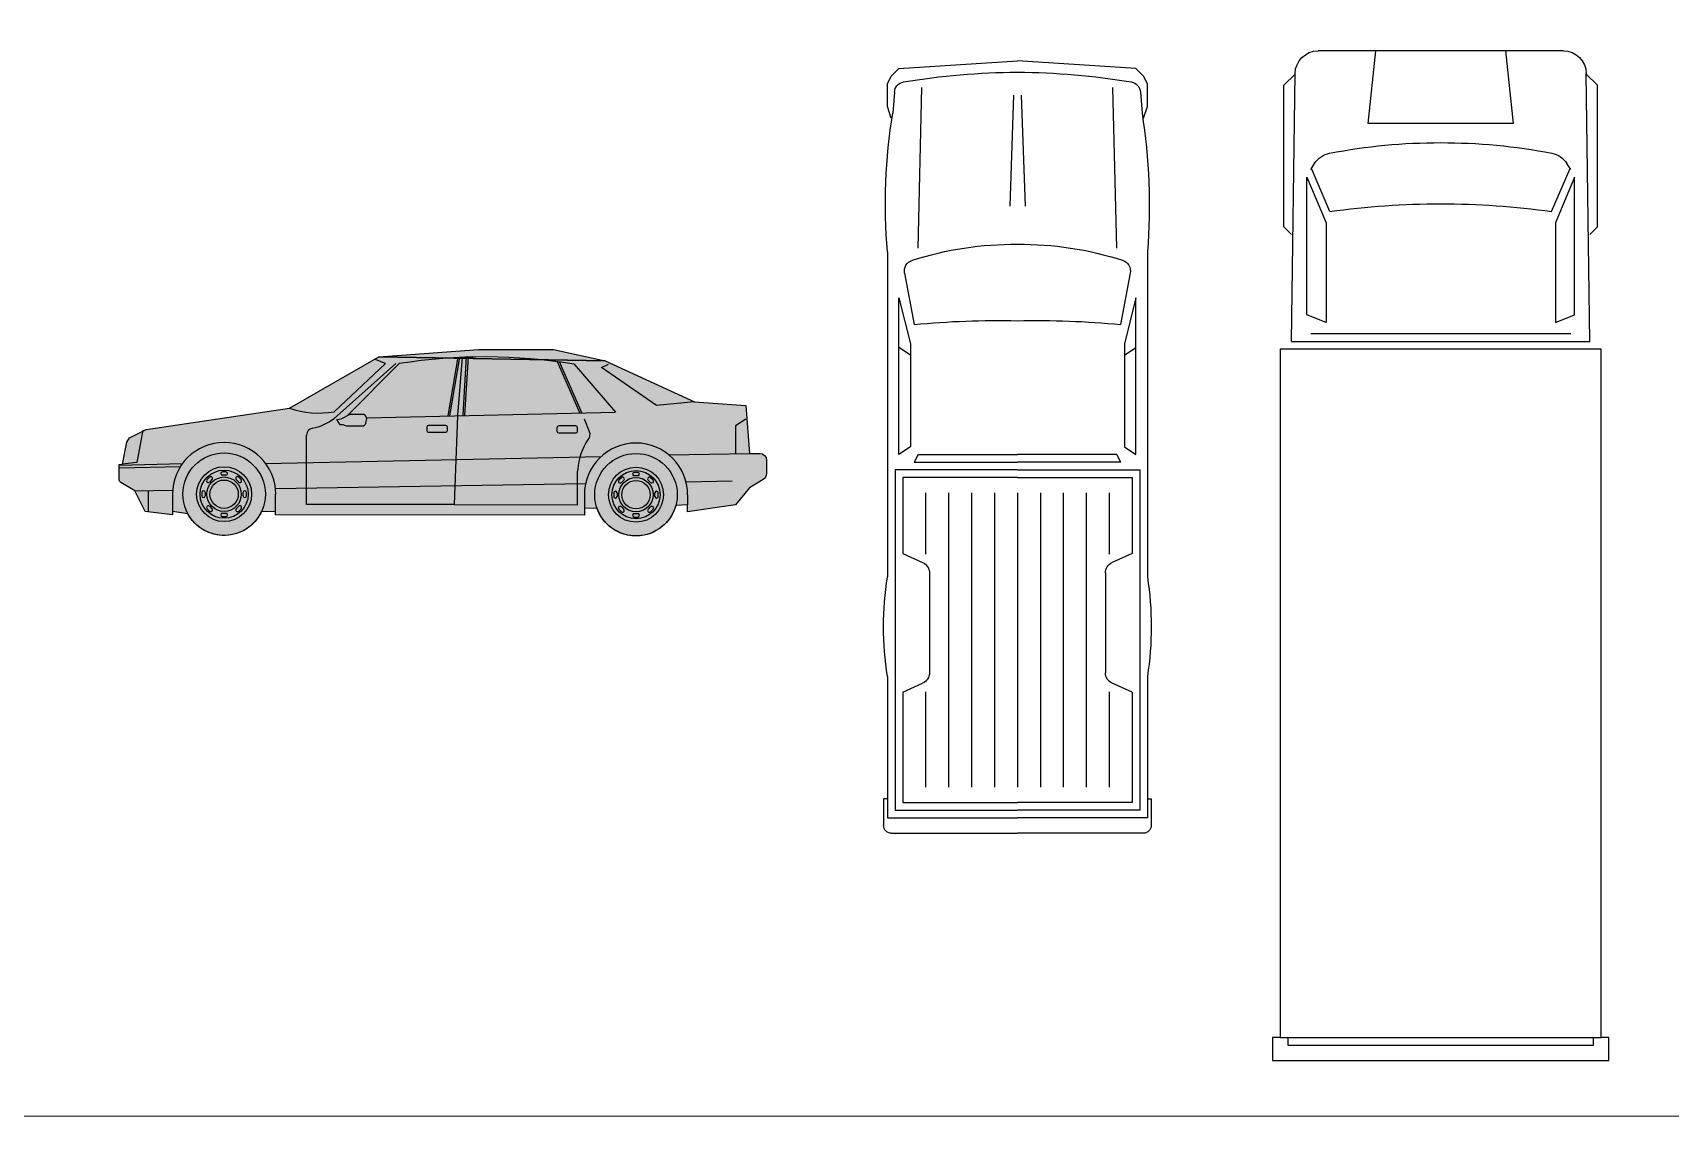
# Model space of a CAD drawing. Header units: millimetres. Extents: x 21129 to 2803301, y -510327 to 166837.
# Drawn here: x 335437 to 346316, y -266032 to -258835 of the extents above; entities that cross this region are included whole.
import ezdxf

# ---------------------------------------------------------------- set-up
doc = ezdxf.new("R2010")
doc.units = ezdxf.units.MM
doc.layers.add('....03_TNT_A_THIN', color=251, linetype='Continuous', lineweight=13, transparency=0.5)
doc.layers.add('....12_TNT_F_FURNITURE', color=27, linetype='Continuous', transparency=0.5)
doc.layers.add('TNT-Funiture', color=27, linetype='Continuous')

# ---------------------------------------------------------------- blocks, each defined once
blk = doc.blocks.new('02PVAN01')
at = {"color": 0, "linetype": 'ByBlock'}
for p, q in [((-264, 44), (-258, 44)), ((-264, -44), (-264, 44)), ((-258, 44), (-258, 42)), ((-260, 40), (-258, 40)), ((-260, -40), (-260, 40)), ((-258, 42), (-78, 42)), ((-258, -42), (-258, 42)), ((-78, 42), (-78, -42)), ((-76, 39), (-5.921059464778295, 38.07790867716812)), ((-76, -39), (-76, 39)), ((-48, 39), (-46, 41)), ((-46, 41), (-9, 41)), ((-9, 41), (-6.080000000000041, 38.07999999999993)), ((-71, 30), (-69, 35)), ((-69, 35), (-33, 35)), ((-33, 35), (-45, 30)), ((-74, 34), (-74, -34)), ((-45, 30), (-71, 30)), ((-42, 29), (-30.73170731707319, 33.82926829268285)), ((-31, 34), (-29.41786867861344, 32.99318915911772)), ((0, 32.0784280003179), (0, -32.0784280003179)), ((-19, 19), (-19, -19)), ((-19, 19), (0, 17)), ((-19, -19), (0, -17)), ((-42, -29), (-30.73170731707319, -33.82926829268297)), ((-71, -30), (-69, -35)), ((-45, -30), (-71, -30)), ((-33, -35), (-45, -30)), ((-31, -34), (-29.41786867861447, -32.99318915911829)), ((-76, -39), (-5.921059464778295, -38.07790867716812)), ((-69, -35), (-33, -35)), ((-9, -41), (-6.080000000000041, -38.08000000000004)), ((-258, -40), (-260, -40)), ((-258, -42), (-258, -44)), ((-78, -42), (-258, -42)), ((-48, -39), (-46, -41)), ((-46, -41), (-9, -41)), ((-258, -44), (-264, -44))]:
    blk.add_line(p, q, dxfattribs=at)
for centre, radius, start, end in [((-6, 32.0784280003179), 6, 0, 89.24615166692924), ((-32.63912163177258, 27.93122023272485), 6, 10.795299181459, 57.52880770915118), ((-251.25, 0), 211.25, 352.1096275419249, 7.890372458075086), ((-179.125, 0), 155.125, 349.2047008185407, 10.79529918145901), ((-32.63912163177349, -27.93122023272565), 6, 302.4711922908491, 349.2047008185412), ((-6, -32.0784280003179), 6, 270.7538483330708, 0)]:
    blk.add_arc(centre, radius, start, end, dxfattribs=at)
blk = doc.blocks.new('OTO-8')
at = {"xscale": 25.4, "yscale": 25.4, "zscale": 25.4}
blk.add_blockref('02PVAN01', (4080.838300477946, -116.1827375771099), dxfattribs=at)
blk = doc.blocks.new('02PCAR06')
at = {"color": 0, "linetype": 'ByBlock'}
for p, q in [((-193, 34.99999999999989), (-200, 34.99999999999989)), ((-193, 33.99999999999989), (-193, 34.99999999999989)), ((-202, 32.99999999999989), (-202, -1.13686837721616e-13)), ((-198, 33.99999999999989), (-198, -1.13686837721616e-13)), ((-161, 33.99999999999989), (-198, 33.99999999999989)), ((-196, 31.99999999999989), (-196, -1.13686837721616e-13)), ((-107, 31.99999999999989), (-196, 31.99999999999989)), ((-194, 29.99999999999989), (-194, -1.13686837721616e-13)), ((-165.1111111111111, 29.99999999999989), (-194, 29.99999999999989)), ((-165.1111111111111, 29.99999999999989), (-162.7918153785954, 24.78158460183954)), ((-50.00000000000003, 33.99999999999989), (-135, 33.99999999999989)), ((-128.8888888888889, 29.99999999999989), (-131.2081846214046, 24.78158460183954)), ((-109, 29.99999999999989), (-128.8888888888889, 29.99999999999989)), ((-109, -1.13686837721616e-13), (-109, 29.99999999999989)), ((-107, -1.13686837721616e-13), (-107, 31.99999999999989)), ((-103, 30.99999999999989), (-62, 30.99999999999989)), ((-101, 27.99999999999989), (-103, 30.99999999999989)), ((-77, 27.99999999999989), (-75, 30.99999999999989)), ((-62, 30.99999999999989), (-74, 27.99999999999989)), ((-15, 32.99999999999989), (-12, 33.99999999999989)), ((-8.235625721446809, 32.17197120934196), (-13.68559965932553, 32.59119997379418)), ((-12, 33.99999999999989), (-6, 33.99999999999989)), ((-6, 33.99999999999989), (-4, 32.99999999999989)), ((-4, 32.99999999999989), (-2, 30.99999999999989)), ((-2, 30.99999999999989), (0, -1.13686837721616e-13)), ((-105, 26.99999999999989), (-105, -1.13686837721616e-13)), ((-103, 25.99999999999989), (-105, 26.99999999999989)), ((-103, 25.99999999999989), (-103, -1.13686837721616e-13)), ((-74, 27.99999999999989), (-101, 27.99999999999989)), ((-55.56608634816834, 29.51885880971832), (-69, 26.99999999999989)), ((-49, 25.99999999999989), (-7, 24.99999999999989)), ((-165, 23.99999999999989), (-190, 23.99999999999989)), ((-133.9496192672654, 22.99999999999989), (-160.0503807327346, 22.99999999999989)), ((-113, 23.99999999999989), (-129, 23.99999999999989)), ((-113, 17.99999999999989), (-190, 17.99999999999989)), ((-113, 11.99999999999989), (-190, 11.99999999999989)), ((-113, 5.999999999999886), (-190, 5.999999999999886)), ((-9, 0.9999999999998863), (-38, 1.999999999999886)), ((-202, -33.00000000000011), (-202, -1.13686837721616e-13)), ((-198, -34.00000000000011), (-198, -1.13686837721616e-13)), ((-196, -32.00000000000011), (-196, -1.13686837721616e-13)), ((-194, -30.00000000000011), (-194, -1.13686837721616e-13)), ((-113, -1.13686837721616e-13), (-190, -1.13686837721616e-13)), ((-109, -1.13686837721616e-13), (-109, -30.00000000000011)), ((-107, -1.13686837721616e-13), (-107, -32.00000000000011)), ((-105, -27.00000000000011), (-105, -1.13686837721616e-13)), ((-103, -26.00000000000011), (-103, -1.13686837721616e-13)), ((-9, -1.000000000000114), (-38, -2.000000000000114)), ((-2, -31.00000000000011), (0, -1.13686837721616e-13)), ((-113, -6.000000000000114), (-190, -6.000000000000114)), ((-113, -12.00000000000011), (-190, -12.00000000000011)), ((-113, -18.00000000000011), (-190, -18.00000000000011)), ((-165, -24.00000000000011), (-190, -24.00000000000011)), ((-165.1111111111111, -30.00000000000011), (-162.7918153785954, -24.78158460183977)), ((-133.9496192672654, -23.00000000000011), (-160.0503807327346, -23.00000000000011)), ((-128.8888888888889, -30.00000000000011), (-131.2081846214046, -24.78158460183977)), ((-113, -24.00000000000011), (-129, -24.00000000000011)), ((-49, -26.00000000000011), (-7, -25.00000000000011)), ((-103, -26.00000000000011), (-105, -27.00000000000011)), ((-101, -28.00000000000011), (-103, -31.00000000000011)), ((-74, -28.00000000000011), (-101, -28.00000000000011)), ((-77, -28.00000000000011), (-75, -31.00000000000011)), ((-62, -31.00000000000011), (-74, -28.00000000000011)), ((-55.56608634816834, -29.51885880971855), (-69, -27.00000000000011)), ((-161, -34.00000000000011), (-198, -34.00000000000011)), ((-107, -32.00000000000011), (-196, -32.00000000000011)), ((-165.1111111111111, -30.00000000000011), (-194, -30.00000000000011)), ((-193, -34.00000000000011), (-193, -35.00000000000011)), ((-50.00000000000003, -34.00000000000011), (-135, -34.00000000000011)), ((-109, -30.00000000000011), (-128.8888888888889, -30.00000000000011)), ((-103, -31.00000000000011), (-62, -31.00000000000011)), ((-15, -33.00000000000011), (-12, -34.00000000000011)), ((-8.235625721446809, -32.17197120934219), (-13.68559965932553, -32.5911999737944)), ((-12, -34.00000000000011), (-6, -34.00000000000011)), ((-6, -34.00000000000011), (-4, -33.00000000000011)), ((-4, -33.00000000000011), (-2, -31.00000000000011)), ((-193, -35.00000000000011), (-200, -35.00000000000011))]:
    blk.add_line(p, q, dxfattribs=at)
for centre, radius, start, end in [((-200, 32.99999999999989), 2, 89.99999999999999, 180), ((-148, -50.00000000000011), 85, 81.20258929000894, 98.79741070999104), ((-37.661162354174, -116.6833481334687), 151.1876923534524, 80.87543220259269, 94.6812705182643), ((-8.465715218101025, 29.18080775283721), 3, 11.68423101024956, 85.60129464500446), ((-284.5, 5.499999999999886), 216.5698501638674, 358.5447620216642, 5.697430771658852), ((-55.01322074301777, 26.57024224891535), 3, 17.68334564286152, 100.6196552761552), ((-136, 0.7499999999998863), 88.0031959646921, 359.511695520074, 17.68334564286071), ((-191.1040874348602, -0.9613198758178072), 188.1065438670468, 0.2928117771541453, 9.408335621925488), ((-160.0503807327346, 25.99999999999989), 3, 203.9624889745782, 270), ((-133.9496192672654, 25.99999999999989), 3, 270, 336.0375110254218), ((-284.5, -5.500000000000114), 216.5698501638674, 354.3025692283411, 1.45523797833589), ((-136, -0.7500000000001137), 88.0031959646921, 342.3166543571393, 0.4883044799260252), ((-191.1040874348602, 0.9613198758176793), 188.1065438670468, 350.5916643780745, 359.7071882228458), ((-160.0503807327346, -26.00000000000011), 3, 89.99999999999999, 156.0375110254218), ((-133.9496192672654, -26.00000000000011), 3, 23.96248897457823, 89.99999999999999), ((-55.01322074301777, -26.57024224891558), 3, 259.3803447238448, 342.3166543571385), ((-8.465715218101025, -29.18080775283744), 3, 274.3987053549955, 348.3157689897504), ((-200, -33.00000000000011), 2, 180, 270), ((-148, 49.99999999999989), 85, 261.2025892900089, 278.797410709991), ((-37.66116235417405, 116.6833481334683), 151.1876923534525, 265.3187294817357, 279.1245677974073)]:
    blk.add_arc(centre, radius, start, end, dxfattribs=at)
blk = doc.blocks.new('OTO-7')
at = {"xscale": 25.4, "yscale": 25.4, "zscale": 25.4}
blk.add_blockref('02PCAR06', (1896.114847718221, -296.1122151611344), dxfattribs=at)
blk = doc.blocks.new('A$C61C06E9B')
at = {"layer": 'TNT-Funiture'}
blk.add_hatch(color=253, dxfattribs=at).paths.add_polyline_path([(2887.015113208094, 1237.682234857348), (2387.173671915545, 1237.682234857406), (1724.954347557272, 1190.130387692014), (2204.123481379356, 1181.779198340606, -0.03965616801123066), (2788.06360965292, 1171.602009876457), (3228.827785334666, 1163.920160544745)])
h = blk.add_hatch(color=253, dxfattribs=at)
edge = h.paths.add_edge_path()
edge.add_line((4187.350676233415, 547.72687353933), (4255.816597011755, 547.72687353933))
edge.add_ellipse((4255.816597011755, 502.0829263538471), major_axis=(32.27514457500528, 32.27514457500528), ratio=0.9999999999990844, start_angle=314.99999999997374, end_angle=405.00000000002626, ccw=False)
edge.add_line((4301.460544197238, 502.0829263538471), (4301.460544197238, 413.8162221446401))
edge.add_ellipse((4255.816597011639, 413.8162221446983), major_axis=(-32.27514457507161, 32.27514457507159), ratio=0.9999999999998451, start_angle=165.9637565320194, end_angle=224.9999999999285, ccw=False)
edge.add_line((4279.300214099465, 374.6768603314413), (4187.350676233298, 319.5071376117994))
edge.add_line((4187.350676233415, 319.5071376117412), (4096.062781862449, 205.3972696479177))
edge.add_line((4096.062781862332, 205.3972696479177), (3776.55515156372, 159.7533224624349))
edge.add_line((3776.55515156372, 159.7533224624349), (3776.55515156372, 205.3972696479177))
edge.add_line((3776.55515156372, 205.3972696479177), (3698.709351263475, 202.8024096379522))
edge.add_ellipse((3434.225547672366, 273.8631904262584), major_axis=(193.650867450082, 193.650867450082), ratio=0.9999999999990782, start_angle=153.8572180065878, end_angle=299.96108685935576, ccw=False)
edge.add_line((3175.060961011797, 185.3474632962025), (3091.895943780895, 182.5752960551763))
edge.add_line((3091.895943780895, 182.5752960551763), (3091.895943780895, 136.9313488696935))
edge.add_line((3091.895943780895, 136.9313488696935), (1040.295139776892, 140.3196024241042))
edge.add_line((1040.295139777008, 140.3196024241042), (1040.295139777008, 163.1415760168456))
edge.add_line((1040.295139777008, 163.1415760168456), (945.0666664520977, 159.1737229615683))
edge.add_ellipse((697.965535885538, 277.2514439806691), major_axis=(-193.6508674500688, 193.6508674500688), ratio=0.9999999999996305, start_angle=73.59839543306617, end_angle=199.4591125704195, ccw=False)
edge.add_line((457.5142132693436, 146.1618624709663), (355.6359319941839, 163.1415760168456))
edge.add_line((355.6359319941839, 163.1415760168456), (355.6359319941839, 140.3196024241042))
edge.add_line((355.6359319941839, 140.3196024241042), (173.0601432520198, 163.1415760168456))
edge.add_line((173.0601432520198, 163.1415760168456), (104.5942224737955, 300.0734175734106))
edge.add_line((104.5942224737955, 300.0734175734106), (12.64468460751232, 355.2431402931688))
edge.add_ellipse((29.39260919252411, 379.4305039897445), major_axis=(20.802902928358, 20.802902928358), ratio=0.9999999999986456, start_angle=116.29710915774089, end_angle=190.3003203315633, ccw=False)
edge.add_line((1.526397973764688, 388.8642631982802), (1.526397973764688, 473.3692506310181))
edge.add_line((1.526397973764688, 473.3692506310181), (22.69853031076491, 475.7784124381142))
edge.add_line((22.69853031076491, 475.7784124381142), (52.05433133034967, 621.8008536641719))
edge.add_line((52.05433133023325, 621.8008536641719), (69.89083391800523, 651.6012067228439))
edge.add_line((69.89083391800523, 651.6012067228439), (180.0574142129626, 706.6901093492634))
edge.add_line((180.0574142129626, 706.6901093492634), (1131.583034147974, 847.800783799612))
edge.add_line((1131.583034147974, 847.8007837996702), (1724.9543475596, 1190.130387691082))
edge.add_line((1724.9543475596, 1190.130387691024), (3228.82778533746, 1163.920160543872))
edge.add_line((3228.82778533746, 1163.920160543872), (3822.199098749203, 890.0564774307422))
edge.add_line((3822.199098749203, 890.0564774307422), (4164.528702640673, 867.2345038380008))
edge.add_line((4164.528702640673, 867.2345038380008), (4187.350676233415, 547.72687353933))
for p, q in [((1770.598294745316, 1144.486440505483), (1428.268690853845, 824.9788102068705)), ((1428.268690853845, 779.3348630213295), (1839.06421552354, 1144.486440505483)), ((1515.76616047509, 798.3664118642337), (1861.886189116281, 1144.486440505483)), ((1770.598294745316, 1144.486440505483), (1696.921057162341, 1173.957335538638)), ((2249.527257068316, 1188.135488942149), (2184.578280846355, 798.4416316106217)), ((2261.038652189542, 1186.21692308865), (2196.089675967582, 796.5230657570646)), ((2249.859740193235, 802.1568366140709), (2280.721996749868, 1184.693133024615)), ((2306.675618862151, 1190.815684285713), (2283.816293430515, 802.2071519467281)), ((2318.325660971459, 1190.130387691024), (2295.466335539822, 801.5218553520972)), ((2911.273640193045, 1159.455051620025), (3061.949443269055, 815.0532160178409)), ((2924.875604896341, 1157.480695180187), (3074.534681427176, 815.4028059666161)), ((3023.430023002671, 1141.098186951072), (3297.293706115801, 821.5905566524598)), ((3206.005811744719, 1118.276213358331), (3251.649758930202, 1141.098186951072)), ((3571.157389228931, 867.2345038380008), (3206.005811744719, 1118.276213358331)), ((3822.199098749203, 890.0564774307422), (3571.157389228931, 867.2345038380008)), ((1642.891134633333, 783.3947664380539), (3297.293706115801, 821.5905566524598)), ((2247.430939552025, 800.1875387969194), (2227.037766600377, 208.7855232023285)), ((3126.153496195446, 690.3027284306008), (3091.895943780895, 775.9466094669187)), ((4164.528702640673, 775.9466094669187), (4096.062781862332, 730.3026622813777)), ((1245.692902111798, 208.7855232023285), (1245.692902111798, 670.0162441545399)), ((2044.461977858446, 722.279929039476), (2044.461977858446, 699.4579554466764)), ((2169.982832618523, 733.6909158358467), (2055.8729646547, 733.6909158358467)), ((2055.8729646547, 688.0469686503056), (2169.982832618523, 688.0469686503056)), ((2181.393819414894, 699.4579554466764), (2181.393819414894, 722.279929039476)), ((2909.320155038964, 718.8916754850652), (2909.320155038964, 696.0697018922656)), ((3034.841009799042, 730.3026622813777), (2920.731141835218, 730.3026622813777)), ((2920.731141835218, 684.6587150958949), (3034.841009799042, 684.6587150958949)), ((3046.251996595412, 696.0697018922656), (3046.251996595412, 718.8916754850652)), ((4096.062781862332, 730.3026622813777), (4096.062781862332, 547.72687353933)), ((3652.933432862745, 538.206265112618), (4187.350676233415, 547.72687353933)), ((1.526397973764688, 470.9081884989864), (421.9108583506895, 480.977277370228)), ((1.981720430077985, 451.8984759485465), (408.6357186515816, 461.6386914747418)), ((973.8597014176194, 481.1945968553191), (3203.112584701856, 527.4321130609605)), ((601.1401021606289, 390.2144499931019), (585.002529873047, 374.0768777056364)), ((617.2776744479779, 374.0768777056364), (601.1401021606289, 357.9393054181128)), ((709.3765226819087, 425.5942723336047), (686.5545490891673, 425.5942723336047)), ((709.3765226819087, 402.7722987408051), (686.5545490891673, 402.7722987408051)), ((794.7909696104471, 357.9393054181128), (778.6533973229816, 374.0768777056364)), ((810.9285418981453, 374.0768777056364), (794.7909696104471, 390.2144499931019)), ((1038.906317563378, 315.5892004086636), (3099.070436554612, 347.2215687534772)), ((3046.251996595412, 205.3972696479177), (3046.251996595412, 429.255370090541)), ((3337.400113947457, 386.8261964386911), (3321.262541659758, 370.6886241512257)), ((3353.537686234806, 370.6886241512257), (3337.400113947457, 354.551051863702)), ((3445.636534468736, 422.2060187791358), (3422.814560875995, 422.2060187791358)), ((3445.636534468736, 399.3840451863944), (3422.814560875995, 399.3840451863944)), ((3531.050981397275, 354.551051863702), (3514.913409109809, 370.6886241512257)), ((3547.188553684857, 370.6886241512257), (3531.050981397275, 386.8261964386911)), ((3766.454280356644, 359.5047069828724), (4073.240808269591, 365.151084797224)), ((105.4266348844394, 298.4085927520646), (355.8449290997814, 303.0175184124964)), ((194.1881672047311, 300.04224058619), (194.1881672047311, 160.5005730227567)), ((355.6359319941839, 277.2514439806691), (355.6359319941839, 163.1415760168456)), ((549.6227075326024, 288.6624307770398), (549.6227075326024, 265.8404571842402)), ((572.4446811253438, 288.6624307770398), (572.4446811253438, 265.8404571842402)), ((823.4863906457322, 265.8404571842402), (823.4863906457322, 288.6624307770398)), ((846.30836423859, 265.8404571842402), (846.30836423859, 288.6624307770398)), ((1040.295139777008, 163.1415760168456), (1040.295139777008, 277.2514439806691)), ((3091.895943780895, 273.8631904262584), (3091.895943780895, 182.5752960551763)), ((3285.882719319314, 285.2741772225709), (3285.882719319314, 262.4522036298295)), ((3308.704692912172, 285.2741772225709), (3308.704692912172, 262.4522036298295)), ((3559.746402432444, 262.4522036298295), (3559.746402432444, 285.2741772225709)), ((3582.568376025301, 262.4522036298295), (3582.568376025301, 285.2741772225709)), ((3776.55515156372, 273.8631904262584), (3776.55515156372, 205.3972696479177)), ((585.002529873047, 180.4260102556436), (601.1401021606289, 164.2884379681782)), ((601.1401021606289, 196.5635825431091), (617.2776744479779, 180.4260102556436)), ((686.5545490891673, 151.7305892204167), (709.3765226819087, 151.7305892204167)), ((686.5545490891673, 128.9086156276753), (709.3765226819087, 128.9086156276753)), ((778.6533973229816, 180.4260102556436), (794.7909696104471, 196.5635825431091)), ((794.7909696104471, 164.2884379681782), (810.9285418981453, 180.4260102556436)), ((2227.037766600377, 208.7855232023285), (1245.692902111798, 208.7855232023285)), ((2227.037766600377, 208.7855232023285), (3046.251996595412, 205.3972696479177)), ((3321.262541659758, 177.0377567011747), (3337.400113947457, 160.9001844137674)), ((3337.400113947457, 193.1753289886983), (3353.537686234806, 177.0377567011747)), ((3422.814560875995, 148.342335666006), (3445.636534468736, 148.342335666006)), ((3422.814560875995, 125.5203620732646), (3445.636534468736, 125.5203620732646)), ((3514.913409109809, 177.0377567011747), (3531.050981397275, 193.1753289886983)), ((3531.050981397275, 160.9001844137674), (3547.188553684857, 177.0377567011747))]:
    blk.add_line(p, q, dxfattribs=at)
blk.add_lwpolyline([(1724.95434755832, 1190.130387691956), (2387.173671914963, 1237.682234857348), (2887.015113208327, 1237.682234857348), (3228.827785334783, 1163.920160544745)], close=True, dxfattribs=at)
blk.add_lwpolyline([(4187.350676233415, 547.72687353933), (4255.816597011755, 547.72687353933, -0.414213562373095), (4301.460544197238, 502.0829263538471), (4301.460544197238, 413.8162221446401, -0.2634471391023004), (4279.300214099465, 374.6768603314413), (4187.350676233415, 319.5071376117412), (4096.062781862332, 205.3972696479177), (3776.55515156372, 159.7533224624349), (3776.55515156372, 205.3972696479177), (3698.709351263475, 202.8024096379522, -0.7406626772656071), (3175.060961011797, 185.3474632962025), (3091.895943780895, 182.5752960551763), (3091.895943780895, 136.9313488696935), (1040.295139777008, 140.3196024241042), (1040.295139777008, 163.1415760168456), (945.0666664519813, 159.1737229615683, -0.6119651431182037), (457.5142132693436, 146.1618624709663), (355.6359319941839, 163.1415760168456), (355.6359319941839, 140.3196024241042), (173.0601432520198, 163.1415760168456), (104.5942224737955, 300.0734175734106), (12.64468460762873, 355.2431402931688, -0.3346108995952788), (1.526397973764688, 388.8642631982802), (1.526397973764688, 473.3692506310181), (22.69853031076491, 475.7784124381142), (52.05433133023325, 621.8008536641719), (69.89083391800523, 651.6012067228439), (180.0574142129626, 706.6901093492634), (1131.583034147974, 847.8007837996702), (1724.9543475596, 1190.130387691024), (3228.82778533746, 1163.920160543872), (3822.199098749203, 890.0564774307422), (4164.528702640673, 867.2345038380008)], format="xyb", close=True, dxfattribs=at)
blk.add_lwpolyline([(1446.068160923314, 772.3193168916041), (1474.696200014907, 778.1101988715236), (1535.21965251083, 807.9611149930861, -0.1150543795040864), (1542.570566766313, 809.67531651014), (1621.772161056637, 809.67531651014, -0.2297673301784759), (1628.289263140177, 806.513563720393), (1639.370856644586, 792.4513747413293, -0.2095830900395954), (1642.727138171671, 779.5348013730836), (1637.772658575326, 748.6306053309818, -0.1300117543929658), (1634.326352604781, 740.8620514354552), (1626.906490056543, 731.6132272843388, -0.2274775377859309), (1620.434336939943, 728.508005472424), (1516.807980760932, 728.508005472424, -0.08737261749960287), (1511.131362131331, 729.5075983955176), (1489.067873015767, 737.5265433526947), (1468.765915723983, 737.5265433526947), (1446.068160923314, 772.3193168916041)], format="xyb", dxfattribs=at)
blk.add_lwpolyline([(158.934118211153, 702.1859046468744), (118.6557194342604, 486.6973124088836), (22.69853031076491, 475.7784124381142)], dxfattribs=at)
for centre, radius in [((697.965535885538, 277.2514439806691), 273.8636831131157), ((3434.225547672249, 273.8631904262584), 273.8636831131157), ((697.965535885538, 277.2514439806691), 182.5757887420772), ((697.965535885538, 277.2514439806691), 159.7538151493175), ((3434.225547672249, 273.8631904262584), 182.5757887420772), ((697.965535885538, 277.2514439806691), 114.1098679637982), ((697.965535885538, 277.2514439806691), 94.097407708005), ((3434.225547672249, 273.8631904262584), 159.7538151493175), ((3434.225547672249, 273.8631904262584), 114.1098679637982), ((3434.225547672249, 273.8631904262584), 94.097407708005)]:
    blk.add_circle(centre, radius, dxfattribs=at)
for centre, radius, start, end in [((2432.03551742027, -2498.789443868096), 3687.618394875234, 80.77145160114407, 98.89428279502317), ((1325.569809686393, 1429.761110414984), 613.4400466533604, 251.5650511791872, 279.6375381142337), ((1205.127123187645, 1085.677112793026), 378.9956902337229, 282.2142016268307, 306.0698236323062), ((1291.33684929728, 670.0162441545399), 45.64394718551929, 97.58736089064897, 180), ((2055.8729646547, 722.279929039476), 11.41098679637982, 90, 180), ((2055.8729646547, 699.4579554466764), 11.41098679637982, 180, 270), ((2169.982832618523, 722.279929039476), 11.41098679637982, 0, 90), ((2169.982832618523, 699.4579554466764), 11.41098679637982, 270, 0), ((2920.731141835218, 718.8916754850652), 11.41098679637982, 90, 180), ((2920.731141835218, 696.0697018922656), 11.41098679637982, 180, 270), ((3034.841009799042, 718.8916754850652), 11.41098679637982, 0, 90), ((3034.841009799042, 696.0697018922656), 11.41098679637982, 270, 0), ((3083.774155153777, 673.3509920139913), 45.64394718551929, 315.7989319289605, 21.80140948635181), ((697.965535885538, 277.2514439806691), 343.0894929593557, 0, 180), ((3436.833898557001, 419.8346894417191), 389.5697886945522, 145.3142704048848, 176.850820750795), ((3434.225547672249, 273.8631904262584), 343.0894929593557, 0, 180), ((3091.895943780895, 429.255370090541), 45.64394718551929, 164.782662160587, 180), ((593.071316016838, 366.0080915619619), 11.41098679637982, 135, 315), ((609.208888304187, 382.1456638494274), 11.41098679637982, 315, 135), ((686.5545490891673, 414.1832855371758), 11.41098679637982, 90, 270), ((709.3765226819087, 414.1832855371758), 11.41098679637982, 270, 90), ((786.7221834667725, 382.1456638494274), 11.41098679637982, 45, 225), ((802.8597557543544, 366.0080915619619), 11.41098679637982, 225, 45), ((3329.331327803549, 362.6198380075512), 11.41098679637982, 135, 315), ((3345.468900091131, 378.7574102950166), 11.41098679637982, 315, 135), ((3422.814560875995, 410.7950319827651), 11.41098679637982, 90, 270), ((3445.636534468736, 410.7950319827651), 11.41098679637982, 270, 90), ((3522.982195253717, 378.7574102950166), 11.41098679637982, 45, 225), ((3539.119767541066, 362.6198380075512), 11.41098679637982, 225, 45), ((561.0336943289731, 288.6624307770398), 11.41098679637982, 0, 180), ((561.0336943289731, 265.8404571842402), 11.41098679637982, 180, 0), ((834.8973774421029, 288.6624307770398), 11.41098679637982, 0, 180), ((834.8973774421029, 265.8404571842402), 11.41098679637982, 180, 0), ((3297.293706115801, 285.2741772225709), 11.41098679637982, 0, 180), ((3297.293706115801, 262.4522036298295), 11.41098679637982, 180, 0), ((3571.157389228931, 285.2741772225709), 11.41098679637982, 0, 180), ((3571.157389228931, 262.4522036298295), 11.41098679637982, 180, 0), ((593.071316016838, 188.4947963993764), 11.41098679637982, 45, 225), ((609.208888304187, 172.3572241118527), 11.41098679637982, 225, 45), ((686.5545490891673, 140.3196024241042), 11.41098679637982, 90, 270), ((709.3765226819087, 140.3196024241042), 11.41098679637982, 270, 90), ((786.7221834667725, 172.3572241118527), 11.41098679637982, 135, 315), ((802.8597557543544, 188.4947963993764), 11.41098679637982, 315, 135), ((3329.331327803549, 185.1065428449656), 11.41098679637982, 45, 225), ((3345.468900091131, 168.9689705574419), 11.41098679637982, 225, 45), ((3422.814560875995, 136.9313488696935), 11.41098679637982, 90, 270), ((3445.636534468736, 136.9313488696935), 11.41098679637982, 270, 90), ((3522.982195253717, 168.9689705574419), 11.41098679637982, 135, 315), ((3539.119767541066, 185.1065428449656), 11.41098679637982, 315, 135)]:
    blk.add_arc(centre, radius, start, end, dxfattribs=at)

msp = doc.modelspace()

# ---------------------------------------------------------------- linework, layer by layer
at = {"layer": '....03_TNT_A_THIN'}
msp.add_lwpolyline([(320271.5926673589, -266031.8713116063), (368923.5926673589, -266031.8713116063), (368923.5926673589, -239149.1393159832), (320271.5926673589, -239149.1393159832)], close=True, dxfattribs=at)

# ---------------------------------------------------------------- block references
at = {"layer": '....12_TNT_F_FURNITURE', "xscale": -1, "rotation": 270}
for name, p in [('OTO-8', (344906.9385466636, -263036.0618043728)), ('OTO-7', (342274.5704824287, -260916.9729720019))]:
    msp.add_blockref(name, p, dxfattribs=at)
at = {"layer": '....12_TNT_F_FURNITURE'}
msp.add_blockref('A$C61C06E9B', (336010.3791062436, -262177.1088204001), dxfattribs=at)

doc.saveas('drawing.dxf')
